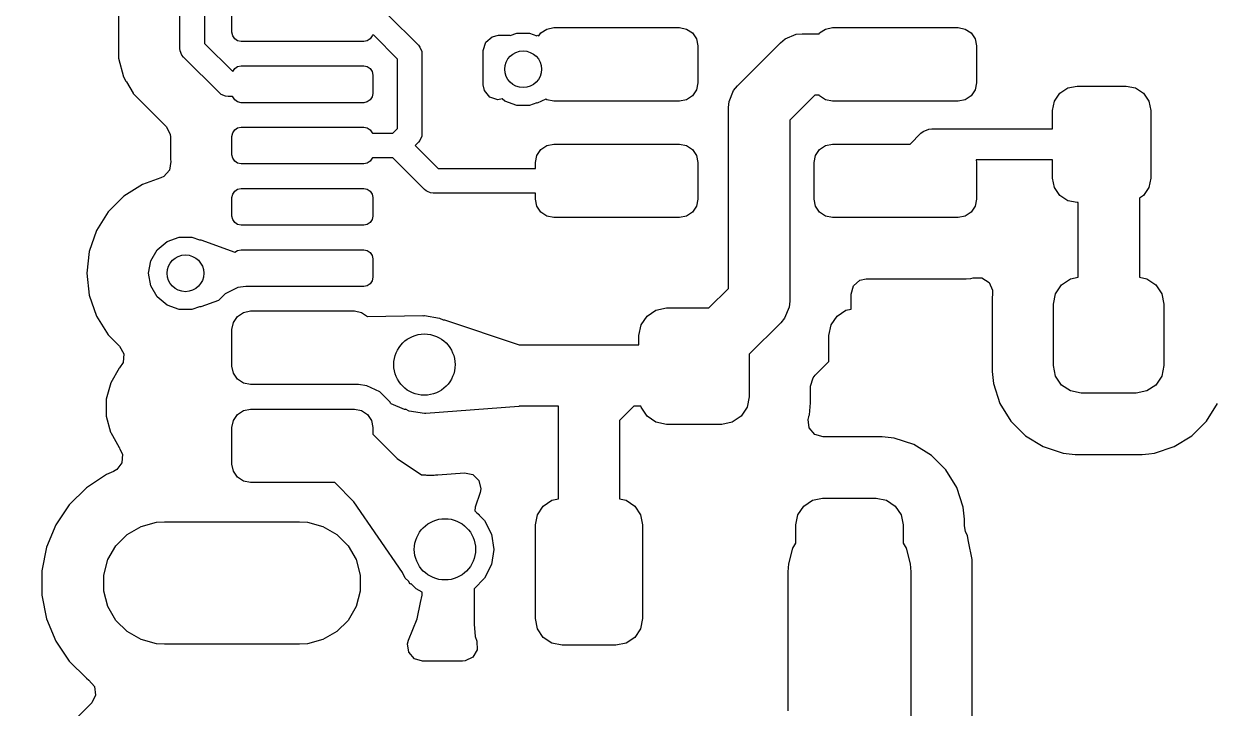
# Model space of a CAD drawing. Extents: x 70 to 224, y -154 to -54.
# Drawn here: x 109 to 118.7, y -111.79 to -106.2 of the extents above; entities that cross this region are included whole.
import ezdxf

# ---------------------------------------------------------------- set-up
doc = ezdxf.new("R2010")
doc.units = 0
doc.layers.add('BLACK', color=7, linetype='CONTINUOUS')

msp = doc.modelspace()

# ---------------------------------------------------------------- linework, layer by layer
at = {"layer": 'BLACK', "linetype": 'CONTINUOUS'}
for p, q in [((110.275, -106.40491), (110.275, -105.99009)), ((110.475, -106.031511), (110.475, -106.363488)), ((109.7745, -106.079149), (109.7745, -106.31824)), ((110.7, -106.2725), (110.7, -106.1225)), ((111.968211, -106.126789), (112.220711, -106.379289)), ((113.218934, -106.278934), (113.267597, -106.246418)), ((113.267597, -106.246418), (113.325, -106.235)), ((113.325, -106.235), (114.35, -106.235)), ((114.35, -106.235), (114.407403, -106.246418)), ((114.407403, -106.246418), (114.456066, -106.278934)), ((115.493934, -106.278934), (115.542597, -106.246418)), ((115.542597, -106.246418), (115.6, -106.235)), ((115.6, -106.235), (116.625, -106.235)), ((116.625, -106.235), (116.682403, -106.246418)), ((116.682403, -106.246418), (116.731066, -106.278934)), ((109.7745, -106.31824), (109.774499, -106.318258)), ((109.774499, -106.318258), (109.774499, -106.483964)), ((110.705709, -106.301201), (110.7, -106.2725)), ((110.721967, -106.325533), (110.705709, -106.301201)), ((110.746299, -106.341791), (110.721967, -106.325533)), ((110.775, -106.3475), (110.746299, -106.341791)), ((111.775, -106.3475), (110.775, -106.3475)), ((111.803701, -106.341791), (111.775, -106.3475)), ((111.828033, -106.325533), (111.803701, -106.341791)), ((111.844291, -106.301201), (111.828033, -106.325533)), ((111.845027, -106.2975), (111.844291, -106.301201)), ((111.856078, -106.2975), (111.845027, -106.2975)), ((112.05, -106.491422), (111.856078, -106.2975)), ((112.770186, -106.354961), (112.82299, -106.309206)), ((112.82299, -106.309206), (112.874501, -106.298)), ((112.874501, -106.298), (112.965167, -106.298)), ((112.965167, -106.298), (112.969202, -106.299103)), ((112.969202, -106.299103), (113.022906, -106.279558)), ((113.022906, -106.279558), (113.127094, -106.279558)), ((113.127094, -106.279558), (113.188156, -106.301782)), ((113.188156, -106.301782), (113.189805, -106.297836)), ((113.189805, -106.297836), (113.203645, -106.301814)), ((113.203645, -106.301814), (113.218934, -106.278934)), ((114.456066, -106.278934), (114.488582, -106.327597)), ((114.488582, -106.327597), (114.5, -106.385)), ((115.175907, -106.358224), (115.213786, -106.327137)), ((115.213786, -106.327137), (115.213791, -106.327133)), ((115.213791, -106.327133), (115.303911, -106.289804)), ((115.303911, -106.289804), (115.352684, -106.285)), ((115.352684, -106.285), (115.489881, -106.285)), ((115.489881, -106.285), (115.493934, -106.278934)), ((116.731066, -106.278934), (116.763582, -106.327597)), ((116.763582, -106.327597), (116.775, -106.385)), ((110.276921, -106.424419), (110.275, -106.40491)), ((110.291853, -106.460467), (110.276921, -106.424419)), ((110.475, -106.363488), (110.705642, -106.594131)), ((112.220711, -106.379289), (112.233147, -106.394443)), ((112.233147, -106.394443), (112.248079, -106.430491)), ((112.248079, -106.430491), (112.25, -106.45)), ((112.750501, -106.422), (112.770186, -106.354961)), ((112.750501, -106.539046), (112.750501, -106.422)), ((114.5, -106.385), (114.5, -106.685)), ((114.823223, -106.710907), (115.175907, -106.358224)), ((116.775, -106.385), (116.775, -106.685)), ((109.774499, -106.483964), (109.774498, -106.483964)), ((109.774498, -106.483964), (109.815423, -106.636695)), ((110.304289, -106.475621), (110.291853, -106.460467)), ((110.59688, -106.768211), (110.304289, -106.475621)), ((112.05, -107.058578), (112.05, -106.491422)), ((112.25, -106.45), (112.25, -107.1)), ((112.7505, -106.539059), (112.750501, -106.539046)), ((112.7505, -106.701619), (112.7505, -106.539059)), ((109.815423, -106.636695), (109.83513, -106.670829)), ((110.705642, -106.594131), (110.705709, -106.593799)), ((110.705709, -106.593799), (110.721967, -106.569467)), ((110.721967, -106.569467), (110.746299, -106.553209)), ((110.746299, -106.553209), (110.775, -106.5475)), ((110.775, -106.5475), (111.775, -106.5475)), ((111.775, -106.5475), (111.803701, -106.553209)), ((111.803701, -106.553209), (111.828033, -106.569467)), ((111.828033, -106.569467), (111.844291, -106.593799)), ((111.844291, -106.593799), (111.85, -106.6225)), ((111.85, -106.6225), (111.85, -106.7725)), ((109.83513, -106.670829), (109.83925, -106.677964)), ((109.83925, -106.677964), (109.892969, -106.771008)), ((112.759871, -106.748907), (112.7505, -106.701619)), ((114.5, -106.685), (114.488582, -106.742403)), ((114.792137, -106.748786), (114.823223, -106.710907)), ((116.775, -106.685), (116.763582, -106.742403)), ((117.453579, -106.771079), (117.518463, -106.727724)), ((117.518463, -106.727724), (117.595, -106.7125)), ((117.595, -106.7125), (117.995, -106.7125)), ((117.995, -106.7125), (118.071537, -106.727724)), ((118.071537, -106.727724), (118.136421, -106.771079)), ((109.892969, -106.771008), (109.894479, -106.773624)), ((109.894479, -106.773624), (109.894481, -106.773627)), ((109.894481, -106.773627), (110.02372, -106.902866)), ((110.612033, -106.780647), (110.59688, -106.768211)), ((110.648081, -106.795579), (110.612033, -106.780647)), ((110.66759, -106.7975), (110.648081, -106.795579)), ((110.704973, -106.7975), (110.66759, -106.7975)), ((110.705709, -106.801201), (110.704973, -106.7975)), ((110.721967, -106.825533), (110.705709, -106.801201)), ((110.746299, -106.841791), (110.721967, -106.825533)), ((111.828033, -106.825533), (111.803701, -106.841791)), ((111.844291, -106.801201), (111.828033, -106.825533)), ((111.85, -106.7725), (111.844291, -106.801201)), ((112.803634, -106.803373), (112.759871, -106.748907)), ((112.869896, -106.825534), (112.803634, -106.803373)), ((112.90372, -106.816952), (112.869896, -106.825534)), ((112.925, -106.834808), (112.90372, -106.816952)), ((113.022906, -106.870442), (112.925, -106.834808)), ((113.261528, -106.819526), (113.189805, -106.852164)), ((113.267597, -106.823582), (113.261528, -106.819526)), ((113.325, -106.835), (113.267597, -106.823582)), ((114.35, -106.835), (113.325, -106.835)), ((114.407403, -106.823582), (114.35, -106.835)), ((114.456066, -106.791066), (114.407403, -106.823582)), ((114.488582, -106.742403), (114.456066, -106.791066)), ((114.754804, -106.838911), (114.792133, -106.748791)), ((114.792133, -106.748791), (114.792137, -106.748786)), ((115.456237, -106.785), (115.25, -106.991237)), ((115.489881, -106.785), (115.456237, -106.785)), ((115.493934, -106.791066), (115.489881, -106.785)), ((115.542597, -106.823582), (115.493934, -106.791066)), ((115.6, -106.835), (115.542597, -106.823582)), ((116.625, -106.835), (115.6, -106.835)), ((116.682403, -106.823582), (116.625, -106.835)), ((116.731066, -106.791066), (116.682403, -106.823582)), ((116.763582, -106.742403), (116.731066, -106.791066)), ((117.395, -106.9125), (117.410224, -106.835963)), ((117.410224, -106.835963), (117.453579, -106.771079)), ((118.136421, -106.771079), (118.179776, -106.835963)), ((118.179776, -106.835963), (118.195, -106.9125)), ((110.02372, -106.902866), (110.023725, -106.90287)), ((110.023725, -106.90287), (110.163181, -107.042327)), ((110.775, -106.8475), (110.746299, -106.841791)), ((111.775, -106.8475), (110.775, -106.8475)), ((111.803701, -106.841791), (111.775, -106.8475)), ((113.127094, -106.870442), (113.022906, -106.870442)), ((113.188156, -106.848217), (113.127094, -106.870442)), ((113.189805, -106.852164), (113.188156, -106.848217)), ((114.75, -106.887684), (114.754804, -106.838911)), ((114.75, -108.363946), (114.75, -106.887684)), ((117.395, -107.0605), (117.395, -106.9125)), ((118.195, -106.9125), (118.195, -107.4625)), ((115.25, -106.991237), (115.25, -108.4675)), ((110.163181, -107.042327), (110.196666, -107.103649)), ((110.196666, -107.103649), (110.1995, -107.130007)), ((110.7, -107.1225), (110.705709, -107.093799)), ((110.7, -107.2725), (110.7, -107.1225)), ((110.705709, -107.093799), (110.721967, -107.069467)), ((110.721967, -107.069467), (110.746299, -107.053209)), ((110.746299, -107.053209), (110.775, -107.0475)), ((110.775, -107.0475), (111.775, -107.0475)), ((111.775, -107.0475), (111.803701, -107.053209)), ((111.803701, -107.053209), (111.828033, -107.069467)), ((111.828033, -107.069467), (111.844291, -107.093799)), ((111.844291, -107.093799), (111.845027, -107.0975)), ((111.845027, -107.0975), (112.011078, -107.0975)), ((112.011078, -107.0975), (112.05, -107.058578)), ((112.248079, -107.119509), (112.233147, -107.155557)), ((112.25, -107.1), (112.248079, -107.119509)), ((116.232895, -107.185), (116.320198, -107.097697)), ((116.320198, -107.097697), (116.339442, -107.081903)), ((116.339442, -107.081903), (116.385223, -107.06294)), ((116.385223, -107.06294), (116.385224, -107.06294)), ((116.385224, -107.06294), (116.41, -107.0605)), ((116.41, -107.0605), (117.395, -107.0605)), ((110.1995, -107.130007), (110.1995, -107.310213)), ((112.220711, -107.170711), (112.193921, -107.1975)), ((112.193921, -107.1975), (112.381421, -107.385)), ((112.233147, -107.155557), (112.220711, -107.170711)), ((113.218934, -107.228934), (113.267597, -107.196418)), ((113.267597, -107.196418), (113.325, -107.185)), ((113.325, -107.185), (114.35, -107.185)), ((114.35, -107.185), (114.407403, -107.196418)), ((114.407403, -107.196418), (114.456066, -107.228934)), ((115.493934, -107.228934), (115.542597, -107.196418)), ((115.542597, -107.196418), (115.6, -107.185)), ((115.6, -107.185), (116.232895, -107.185)), ((110.1995, -107.310213), (110.199501, -107.310235)), ((110.199501, -107.310235), (110.20193, -107.328685)), ((110.705709, -107.301201), (110.7, -107.2725)), ((110.721967, -107.325533), (110.705709, -107.301201)), ((111.844291, -107.301201), (111.828033, -107.325533)), ((111.845027, -107.2975), (111.844291, -107.301201)), ((112.011078, -107.2975), (111.845027, -107.2975)), ((112.269289, -107.55571), (112.011078, -107.2975)), ((113.175, -107.335), (113.186418, -107.277597)), ((113.186418, -107.277597), (113.218934, -107.228934)), ((114.456066, -107.228934), (114.488582, -107.277597)), ((114.488582, -107.277597), (114.5, -107.335)), ((115.45, -107.335), (115.461418, -107.277597)), ((115.461418, -107.277597), (115.493934, -107.228934)), ((117.395, -107.3145), (116.770922, -107.3145)), ((116.770922, -107.3145), (116.775, -107.335)), ((117.395, -107.4625), (117.395, -107.3145)), ((110.191163, -107.39772), (110.144782, -107.449975)), ((110.20193, -107.328685), (110.191163, -107.39772)), ((110.746299, -107.341791), (110.721967, -107.325533)), ((110.775, -107.3475), (110.746299, -107.341791)), ((111.775, -107.3475), (110.775, -107.3475)), ((111.803701, -107.341791), (111.775, -107.3475)), ((111.828033, -107.325533), (111.803701, -107.341791)), ((112.381421, -107.385), (113.175, -107.385)), ((113.175, -107.385), (113.175, -107.335)), ((114.5, -107.335), (114.5, -107.635)), ((115.45, -107.635), (115.45, -107.335)), ((116.775, -107.335), (116.775, -107.635)), ((109.970476, -107.514211), (109.817737, -107.610184)), ((110.119946, -107.46191), (109.970476, -107.514211)), ((110.144782, -107.449975), (110.119946, -107.46191)), ((117.410224, -107.539037), (117.395, -107.4625)), ((118.195, -107.4625), (118.179776, -107.539037)), ((109.817737, -107.610184), (109.690184, -107.737737)), ((110.7, -107.6225), (110.705709, -107.593799)), ((110.705709, -107.593799), (110.721967, -107.569467)), ((110.721967, -107.569467), (110.746299, -107.553209)), ((110.746299, -107.553209), (110.775, -107.5475)), ((110.775, -107.5475), (111.775, -107.5475)), ((111.775, -107.5475), (111.803701, -107.553209)), ((111.803701, -107.553209), (111.828033, -107.569467)), ((111.828033, -107.569467), (111.844291, -107.593799)), ((111.844291, -107.593799), (111.85, -107.6225)), ((112.284442, -107.568147), (112.269289, -107.55571)), ((112.295, -107.57252), (112.284442, -107.568147)), ((112.320491, -107.583079), (112.295, -107.57252)), ((112.34, -107.585), (112.320491, -107.583079)), ((113.175, -107.585), (112.34, -107.585)), ((113.175, -107.635), (113.175, -107.585)), ((117.453579, -107.603921), (117.410224, -107.539037)), ((117.518463, -107.647276), (117.453579, -107.603921)), ((118.136421, -107.603921), (118.1025, -107.626586)), ((118.179776, -107.539037), (118.136421, -107.603921)), ((110.7, -107.7725), (110.7, -107.6225)), ((111.85, -107.6225), (111.85, -107.7725)), ((113.186418, -107.692403), (113.175, -107.635)), ((113.218934, -107.741066), (113.186418, -107.692403)), ((114.488582, -107.692403), (114.456066, -107.741066)), ((114.5, -107.635), (114.488582, -107.692403)), ((115.461418, -107.692403), (115.45, -107.635)), ((115.493934, -107.741066), (115.461418, -107.692403)), ((116.763582, -107.692403), (116.731066, -107.741066)), ((116.775, -107.635), (116.763582, -107.692403)), ((117.595, -107.6625), (117.518463, -107.647276)), ((117.6025, -107.6625), (117.595, -107.6625)), ((117.6025, -108.272472), (117.6025, -107.6625)), ((118.1025, -107.626586), (118.1025, -108.272472)), ((109.690184, -107.737737), (109.594211, -107.890476)), ((110.705709, -107.801201), (110.7, -107.7725)), ((110.721967, -107.825533), (110.705709, -107.801201)), ((111.844291, -107.801201), (111.828033, -107.825533)), ((111.85, -107.7725), (111.844291, -107.801201)), ((113.267597, -107.773582), (113.218934, -107.741066)), ((113.325, -107.785), (113.267597, -107.773582)), ((114.35, -107.785), (113.325, -107.785)), ((114.407403, -107.773582), (114.35, -107.785)), ((114.456066, -107.741066), (114.407403, -107.773582)), ((115.542597, -107.773582), (115.493934, -107.741066)), ((115.6, -107.785), (115.542597, -107.773582)), ((116.625, -107.785), (115.6, -107.785)), ((116.682403, -107.773582), (116.625, -107.785)), ((116.731066, -107.741066), (116.682403, -107.773582)), ((109.594211, -107.890476), (109.534631, -108.060745)), ((110.746299, -107.841791), (110.721967, -107.825533)), ((110.775, -107.8475), (110.746299, -107.841791)), ((111.775, -107.8475), (110.775, -107.8475)), ((111.803701, -107.841791), (111.775, -107.8475)), ((111.828033, -107.825533), (111.803701, -107.841791)), ((110.090187, -108.047164), (110.17, -107.980192)), ((110.17, -107.980192), (110.267906, -107.944558)), ((110.267906, -107.944558), (110.372094, -107.944558)), ((110.372094, -107.944558), (110.435897, -107.96778)), ((110.435897, -107.96778), (110.436848, -107.966836)), ((110.436848, -107.966836), (110.445302, -107.966669)), ((110.445302, -107.966669), (110.723686, -108.068318)), ((109.53463, -108.06075), (109.514435, -108.239996)), ((109.534631, -108.060745), (109.53463, -108.06075)), ((110.038092, -108.137394), (110.090187, -108.047164)), ((110.723686, -108.068318), (110.746299, -108.053209)), ((110.746299, -108.053209), (110.775, -108.0475)), ((110.775, -108.0475), (111.775, -108.0475)), ((111.775, -108.0475), (111.803701, -108.053209)), ((111.803701, -108.053209), (111.828033, -108.069467)), ((111.828033, -108.069467), (111.844291, -108.093799)), ((111.844291, -108.093799), (111.85, -108.1225)), ((110.02, -108.24), (110.038092, -108.137394)), ((111.85, -108.1225), (111.85, -108.2725)), ((109.514435, -108.239996), (109.514435, -108.240003)), ((109.514435, -108.240003), (109.53463, -108.419249)), ((110.038092, -108.342606), (110.02, -108.24)), ((111.85, -108.2725), (111.844291, -108.301201)), ((115.822989, -108.296706), (115.8745, -108.2855)), ((115.8745, -108.2855), (116.690686, -108.2855)), ((116.690686, -108.2855), (116.690694, -108.2855)), ((116.690694, -108.2855), (116.727569, -108.282598)), ((116.727569, -108.282598), (116.747694, -108.276751)), ((116.747694, -108.276751), (116.817561, -108.276948)), ((116.817561, -108.276948), (116.876233, -108.314888)), ((117.468401, -108.333401), (117.541396, -108.284627)), ((117.541396, -108.284627), (117.6025, -108.272472)), ((118.1025, -108.272472), (118.163604, -108.284627)), ((118.163604, -108.284627), (118.236599, -108.333401)), ((110.090187, -108.432836), (110.038092, -108.342606)), ((110.748608, -108.356926), (110.643515, -108.408302)), ((110.813305, -108.3475), (110.748608, -108.356926)), ((111.775, -108.3475), (110.813305, -108.3475)), ((111.803701, -108.341791), (111.775, -108.3475)), ((111.828033, -108.325533), (111.803701, -108.341791)), ((111.844291, -108.301201), (111.828033, -108.325533)), ((114.591446, -108.5225), (114.75, -108.363946)), ((115.7505, -108.4095), (115.770185, -108.342461)), ((115.770185, -108.342461), (115.822989, -108.296706)), ((116.876233, -108.314888), (116.905078, -108.378525)), ((116.905078, -108.378525), (116.905649, -108.408426)), ((117.419627, -108.406396), (117.468401, -108.333401)), ((118.236599, -108.333401), (118.285373, -108.406396)), ((109.53463, -108.419249), (109.534631, -108.419254)), ((109.534631, -108.419254), (109.594211, -108.589523)), ((110.17, -108.499808), (110.090187, -108.432836)), ((110.589652, -108.460622), (110.445305, -108.513329)), ((110.593912, -108.457905), (110.589652, -108.460622)), ((110.643515, -108.408302), (110.593912, -108.457905)), ((115.25, -108.4675), (115.245196, -108.516273)), ((115.7505, -108.531351), (115.7505, -108.4095)), ((116.902001, -108.44414), (116.902, -108.44416)), ((116.902, -108.44416), (116.902, -109.040837)), ((116.905649, -108.408426), (116.902001, -108.44414)), ((117.4025, -108.4925), (117.419627, -108.406396)), ((118.285373, -108.406396), (118.3025, -108.4925)), ((110.267906, -108.535442), (110.17, -108.499808)), ((110.372094, -108.535442), (110.267906, -108.535442)), ((110.43572, -108.512284), (110.372094, -108.535442)), ((110.436358, -108.512948), (110.43572, -108.512284)), ((110.445305, -108.513329), (110.436358, -108.512948)), ((110.743934, -108.591434), (110.792597, -108.558918)), ((110.792597, -108.558918), (110.85, -108.5475)), ((110.85, -108.5475), (111.7, -108.5475)), ((111.7, -108.5475), (111.757403, -108.558918)), ((111.757403, -108.558918), (111.806066, -108.591434)), ((114.085901, -108.588401), (114.158896, -108.539627)), ((114.158896, -108.539627), (114.245, -108.5225)), ((114.245, -108.5225), (114.591446, -108.5225)), ((115.245196, -108.516273), (115.207867, -108.606393)), ((115.635901, -108.588401), (115.708896, -108.539627)), ((115.708896, -108.539627), (115.7505, -108.531351)), ((117.4025, -108.9925), (117.4025, -108.4925)), ((118.3025, -108.4925), (118.3025, -108.9925)), ((109.594211, -108.589523), (109.690184, -108.742262)), ((110.7, -108.6975), (110.711418, -108.640097)), ((110.711418, -108.640097), (110.743934, -108.591434)), ((111.806066, -108.591434), (111.806814, -108.592554)), ((111.806814, -108.592554), (112.258023, -108.585346)), ((112.258023, -108.585346), (112.26107, -108.586552)), ((112.26107, -108.586552), (112.26988, -108.585157)), ((112.26988, -108.585157), (112.393487, -108.604734)), ((112.393487, -108.604734), (112.424098, -108.620331)), ((112.424098, -108.620331), (112.425117, -108.619318)), ((112.425117, -108.619318), (112.433263, -108.619037)), ((112.433263, -108.619037), (113.044004, -108.822335)), ((114.02, -108.7475), (114.037127, -108.661396)), ((114.037127, -108.661396), (114.085901, -108.588401)), ((115.176777, -108.644277), (114.92, -108.901054)), ((115.207862, -108.606397), (115.176777, -108.644277)), ((115.207867, -108.606393), (115.207862, -108.606397)), ((115.57, -108.7475), (115.587127, -108.661396)), ((115.587127, -108.661396), (115.635901, -108.588401)), ((109.690184, -108.742262), (109.783444, -108.835522)), ((110.7, -108.9975), (110.7, -108.6975)), ((114.02, -108.825), (114.02, -108.7475)), ((115.57, -108.958866), (115.57, -108.7475)), ((109.783444, -108.835522), (109.816929, -108.896845)), ((113.044004, -108.822335), (113.04708, -108.825)), ((113.04708, -108.825), (113.875, -108.825)), ((113.875, -108.825), (114.02, -108.825)), ((109.811945, -108.966537), (109.783453, -109.010875)), ((109.816929, -108.896845), (109.811945, -108.966537)), ((114.92, -108.901054), (114.92, -109.2475)), ((115.456812, -109.072053), (115.57, -108.958866)), ((109.779492, -109.014838), (109.710313, -109.134661)), ((109.7795, -109.014828), (109.779492, -109.014838)), ((109.783453, -109.010875), (109.7795, -109.014828)), ((110.711418, -109.054903), (110.7, -108.9975)), ((110.743934, -109.103566), (110.711418, -109.054903)), ((116.902, -109.040837), (116.902001, -109.040855)), ((116.902001, -109.040855), (116.91215, -109.140207)), ((117.419627, -109.078604), (117.4025, -108.9925)), ((118.3025, -108.9925), (118.285373, -109.078604)), ((109.710312, -109.134664), (109.6745, -109.268317)), ((109.710313, -109.134661), (109.710312, -109.134664)), ((110.792597, -109.136082), (110.743934, -109.103566)), ((110.85, -109.1475), (110.792597, -109.136082)), ((111.7, -109.1475), (110.85, -109.1475)), ((111.702514, -109.147), (111.7, -109.1475)), ((111.73326, -109.147), (111.702514, -109.147)), ((111.733262, -109.147), (111.73326, -109.147)), ((111.801391, -109.156926), (111.733262, -109.147)), ((111.906484, -109.208302), (111.801391, -109.156926)), ((115.420499, -109.159729), (115.440183, -109.09269)), ((115.4205, -109.295845), (115.420499, -109.159729)), ((115.440183, -109.09269), (115.456812, -109.072053)), ((116.91215, -109.140207), (116.912151, -109.14021)), ((116.912151, -109.14021), (116.965496, -109.301194)), ((117.468401, -109.151599), (117.419627, -109.078604)), ((117.541396, -109.200373), (117.468401, -109.151599)), ((118.236599, -109.151599), (118.163604, -109.200373)), ((118.285373, -109.078604), (118.236599, -109.151599)), ((111.989195, -109.291013), (111.906484, -109.208302)), ((114.92, -109.2475), (114.902873, -109.333604)), ((117.6275, -109.2175), (117.541396, -109.200373)), ((118.0775, -109.2175), (117.6275, -109.2175)), ((118.163604, -109.200373), (118.0775, -109.2175)), ((109.6745, -109.268317), (109.6745, -109.406683)), ((110.743934, -109.391434), (110.792597, -109.358918)), ((110.792597, -109.358918), (110.85, -109.3475)), ((110.85, -109.3475), (111.7, -109.3475)), ((111.7, -109.3475), (111.757403, -109.358918)), ((111.757403, -109.358918), (111.806066, -109.391434)), ((111.989197, -109.291016), (111.989195, -109.291013)), ((111.989198, -109.291017), (111.989197, -109.291016)), ((111.993827, -109.300486), (111.989198, -109.291017)), ((111.999851, -109.306153), (111.993827, -109.300486)), ((112.106017, -109.350229), (111.999851, -109.306153)), ((112.114955, -109.350243), (112.106017, -109.350229)), ((112.115367, -109.349832), (112.114955, -109.350243)), ((112.146273, -109.36558), (112.115367, -109.349832)), ((113.041206, -109.32583), (112.282445, -109.38419)), ((113.04301, -109.325), (113.041206, -109.32583)), ((113.363731, -109.325), (113.04301, -109.325)), ((113.3625, -109.3375), (113.363731, -109.325)), ((113.3625, -110.081215), (113.3625, -109.3375)), ((113.978554, -109.325), (113.8625, -109.441054)), ((114.035416, -109.325), (113.978554, -109.325)), ((114.037127, -109.333604), (114.035416, -109.325)), ((114.085901, -109.406599), (114.037127, -109.333604)), ((114.902873, -109.333604), (114.854099, -109.406599)), ((115.410349, -109.395208), (115.4205, -109.295845)), ((116.965496, -109.301194), (116.965501, -109.301205)), ((116.965501, -109.301205), (117.054529, -109.44554)), ((118.650468, -109.445544), (118.739503, -109.301197)), ((109.6745, -109.406683), (109.70927, -109.536445)), ((110.7, -109.4975), (110.711418, -109.440097)), ((110.711418, -109.440097), (110.743934, -109.391434)), ((111.806066, -109.391434), (111.838582, -109.440097)), ((111.838582, -109.440097), (111.85, -109.4975)), ((112.26988, -109.385157), (112.146273, -109.36558)), ((112.280337, -109.3835), (112.26988, -109.385157)), ((112.282445, -109.38419), (112.280337, -109.3835)), ((113.8625, -109.441054), (113.8625, -110.081215)), ((114.158896, -109.455373), (114.085901, -109.406599)), ((114.245, -109.4725), (114.158896, -109.455373)), ((114.781104, -109.455373), (114.695, -109.4725)), ((114.854099, -109.406599), (114.781104, -109.455373)), ((115.39992, -109.432853), (115.404952, -109.411496)), ((115.409864, -109.502011), (115.39992, -109.432853)), ((115.404952, -109.411496), (115.406712, -109.406185)), ((115.406712, -109.406185), (115.410349, -109.395208)), ((117.054529, -109.44554), (117.054532, -109.445544)), ((117.054532, -109.445544), (117.174455, -109.565467)), ((118.530544, -109.565468), (118.650468, -109.445544)), ((109.70927, -109.536445), (109.710312, -109.540335)), ((109.710312, -109.540335), (109.710313, -109.540338)), ((109.710313, -109.540338), (109.779492, -109.660161)), ((110.7, -109.7975), (110.7, -109.4975)), ((111.85, -109.4975), (111.85, -109.551446)), ((111.85, -109.551446), (112.048593, -109.750039)), ((114.695, -109.4725), (114.245, -109.4725)), ((115.455619, -109.554815), (115.409864, -109.502011)), ((115.522658, -109.5745), (115.455619, -109.554815)), ((116.004174, -109.5745), (115.522658, -109.5745)), ((116.004181, -109.5745), (116.004174, -109.5745)), ((116.102683, -109.584563), (116.004181, -109.5745)), ((116.102685, -109.584564), (116.102683, -109.584563)), ((116.262287, -109.637451), (116.102685, -109.584564)), ((116.262289, -109.637452), (116.262287, -109.637451)), ((116.262295, -109.637455), (116.262289, -109.637452)), ((116.405387, -109.725716), (116.262295, -109.637455)), ((117.174455, -109.565467), (117.174459, -109.56547)), ((117.174459, -109.56547), (117.318794, -109.654498)), ((118.386197, -109.654503), (118.530544, -109.565468)), ((109.779492, -109.660161), (109.784441, -109.66661)), ((109.784441, -109.66661), (109.781691, -109.668719)), ((109.781691, -109.668719), (109.807528, -109.716036)), ((109.807528, -109.716036), (109.802544, -109.785728)), ((116.405391, -109.725719), (116.405387, -109.725716)), ((116.52428, -109.844608), (116.405391, -109.725719)), ((117.318794, -109.654498), (117.318797, -109.654499)), ((117.318797, -109.654499), (117.318803, -109.654503)), ((117.318803, -109.654503), (117.479792, -109.707849)), ((117.479792, -109.707849), (117.579155, -109.718)), ((117.579155, -109.718), (118.125844, -109.717999)), ((118.125844, -109.717999), (118.125852, -109.717998)), ((118.125852, -109.717998), (118.125855, -109.717998)), ((118.125855, -109.717998), (118.18026, -109.71244)), ((118.18026, -109.71244), (118.225208, -109.707849)), ((118.225208, -109.707849), (118.386197, -109.654503)), ((109.760672, -109.841661), (109.733816, -109.856955)), ((109.802544, -109.785728), (109.760672, -109.841661)), ((110.711418, -109.854903), (110.7, -109.7975)), ((112.048593, -109.750039), (112.246804, -109.885657)), ((109.676079, -109.880871), (109.512218, -109.99036)), ((109.676086, -109.880868), (109.676079, -109.880871)), ((109.733816, -109.856955), (109.676086, -109.880868)), ((110.743934, -109.903566), (110.711418, -109.854903)), ((110.792597, -109.936082), (110.743934, -109.903566)), ((110.85, -109.9475), (110.792597, -109.936082)), ((112.246804, -109.885657), (112.278642, -109.885657)), ((112.278642, -109.885657), (112.286823, -109.885927)), ((112.286823, -109.885927), (112.28826, -109.886022)), ((112.28826, -109.886022), (112.321211, -109.888201)), ((112.321211, -109.888201), (112.348498, -109.886102)), ((112.348498, -109.886102), (112.349542, -109.886022)), ((112.349542, -109.886022), (112.359049, -109.885657)), ((112.359049, -109.885657), (112.364531, -109.885657)), ((112.364531, -109.885657), (112.368503, -109.885239)), ((112.368503, -109.885239), (112.378547, -109.88379)), ((112.378547, -109.88379), (112.596332, -109.867039)), ((112.596332, -109.867039), (112.664681, -109.881525)), ((112.664681, -109.881525), (112.714351, -109.930664)), ((112.714351, -109.930664), (112.729569, -109.998857)), ((116.524283, -109.844612), (116.52428, -109.844608)), ((116.612544, -109.987704), (116.524283, -109.844612)), ((109.512214, -109.990363), (109.372863, -110.129714)), ((109.512218, -109.99036), (109.512214, -109.990363)), ((111.538946, -109.9475), (110.85, -109.9475)), ((111.695039, -110.103593), (111.538946, -109.9475)), ((112.723545, -110.029678), (112.684564, -110.147315)), ((112.729569, -109.998857), (112.723545, -110.029678)), ((116.612545, -109.987707), (116.612544, -109.987704)), ((116.612549, -109.987713), (116.612545, -109.987707)), ((116.665436, -110.147315), (116.612549, -109.987713)), ((109.37286, -110.129718), (109.263371, -110.293579)), ((109.372863, -110.129714), (109.37286, -110.129718)), ((112.090244, -110.681201), (111.695039, -110.103593)), ((113.23907, -110.13907), (113.310038, -110.091651)), ((113.310038, -110.091651), (113.3625, -110.081215)), ((113.8625, -110.081215), (113.914962, -110.091651)), ((113.914962, -110.091651), (113.98593, -110.13907)), ((115.36407, -110.13907), (115.435038, -110.091651)), ((115.435038, -110.091651), (115.51875, -110.075)), ((115.51875, -110.075), (115.95625, -110.075)), ((115.95625, -110.075), (116.039962, -110.091651)), ((116.039962, -110.091651), (116.11093, -110.13907)), ((112.684563, -110.147316), (112.681455, -110.177734)), ((112.681455, -110.177734), (112.698287, -110.194566)), ((112.684564, -110.147315), (112.684563, -110.147316)), ((112.698287, -110.194566), (112.720343, -110.209657)), ((112.720343, -110.209657), (112.716869, -110.213148)), ((112.716869, -110.213148), (112.761107, -110.257386)), ((113.175, -110.29375), (113.191651, -110.210038)), ((113.191651, -110.210038), (113.23907, -110.13907)), ((113.98593, -110.13907), (114.033349, -110.210038)), ((114.033349, -110.210038), (114.05, -110.29375)), ((115.3, -110.29375), (115.316651, -110.210038)), ((115.316651, -110.210038), (115.36407, -110.13907)), ((116.11093, -110.13907), (116.158349, -110.210038)), ((116.158349, -110.210038), (116.175, -110.29375)), ((116.673023, -110.221585), (116.665436, -110.147315)), ((116.675499, -110.245818), (116.673023, -110.221585)), ((109.263364, -110.293592), (109.18795, -110.47566)), ((109.263371, -110.293579), (109.263364, -110.293592)), ((109.845619, -110.370823), (109.958658, -110.30556)), ((109.958658, -110.30556), (110.084737, -110.271778)), ((110.084737, -110.271778), (110.15, -110.2675)), ((110.15, -110.2675), (111.25, -110.2675)), ((111.25, -110.2675), (111.315263, -110.271778)), ((111.315263, -110.271778), (111.441342, -110.30556)), ((111.441342, -110.30556), (111.554381, -110.370823)), ((112.761107, -110.257386), (112.817923, -110.368893)), ((113.175, -111.05625), (113.175, -110.29375)), ((114.05, -110.29375), (114.05, -111.05625)), ((115.3, -110.441326), (115.3, -110.29375)), ((116.175, -110.29375), (116.175, -110.441326)), ((116.6755, -110.245831), (116.675499, -110.245818)), ((116.6755, -110.300436), (116.6755, -110.245831)), ((116.684939, -110.347888), (116.6755, -110.300436)), ((109.753323, -110.463119), (109.845619, -110.370823)), ((111.554381, -110.370823), (111.646677, -110.463119)), ((112.817923, -110.368893), (112.8375, -110.4925)), ((116.699551, -110.383165), (116.684939, -110.347888)), ((116.708806, -110.429692), (116.699551, -110.383165)), ((109.187947, -110.47567), (109.1495, -110.668956)), ((109.18795, -110.47566), (109.187947, -110.47567)), ((109.68806, -110.576158), (109.753323, -110.463119)), ((111.646677, -110.463119), (111.71194, -110.576158)), ((112.8375, -110.4925), (112.817923, -110.616107)), ((115.241778, -110.609737), (115.27556, -110.483658)), ((115.27556, -110.483658), (115.3, -110.441326)), ((116.175, -110.441326), (116.19944, -110.483658)), ((116.19944, -110.483658), (116.233222, -110.609737)), ((116.738, -110.576456), (116.708806, -110.429692)), ((109.654278, -110.702237), (109.68806, -110.576158)), ((111.71194, -110.576158), (111.745722, -110.702237)), ((112.817923, -110.616107), (112.761107, -110.727614)), ((115.2375, -110.675), (115.241778, -110.609737)), ((116.233222, -110.609737), (116.2375, -110.675)), ((116.738, -112.141043), (116.738, -110.576456)), ((109.1495, -110.668956), (109.1495, -110.668959)), ((109.1495, -110.668959), (109.1495, -110.866041)), ((109.654278, -110.832763), (109.654278, -110.702237)), ((111.745722, -110.702237), (111.745722, -110.832763)), ((112.113893, -110.727614), (112.090244, -110.681201)), ((115.2375, -111.81), (115.2375, -110.675)), ((116.2375, -110.675), (116.2375, -112.0425)), ((112.139566, -110.753287), (112.113893, -110.727614)), ((112.154657, -110.775343), (112.139566, -110.753287)), ((112.158148, -110.771869), (112.154657, -110.775343)), ((112.202386, -110.816107), (112.158148, -110.771869)), ((112.761107, -110.727614), (112.6745, -110.814221)), ((112.6745, -110.814221), (112.6745, -111.104181)), ((109.1495, -110.866043), (109.149499, -110.866043)), ((109.149499, -110.866043), (109.187947, -111.059329)), ((109.1495, -110.866041), (109.1495, -110.866043)), ((109.68806, -110.958842), (109.654278, -110.832763)), ((111.745722, -110.832763), (111.71194, -110.958842)), ((112.2505, -110.840622), (112.202386, -110.816107)), ((112.238618, -110.925776), (112.2505, -110.866043)), ((112.2505, -110.866043), (112.2505, -110.840622)), ((109.753323, -111.071881), (109.68806, -110.958842)), ((111.71194, -110.958842), (111.646677, -111.071881)), ((112.212051, -111.059335), (112.238618, -110.925776)), ((109.187947, -111.059329), (109.18795, -111.059339)), ((109.18795, -111.059339), (109.263364, -111.241407)), ((109.845619, -111.164177), (109.753323, -111.071881)), ((111.646677, -111.071881), (111.554381, -111.164177)), ((112.140095, -111.233051), (112.212051, -111.059335)), ((112.6745, -111.104181), (112.684563, -111.202683)), ((113.191651, -111.139962), (113.175, -111.05625)), ((114.05, -111.05625), (114.033349, -111.139962)), ((109.958658, -111.22944), (109.845619, -111.164177)), ((111.554381, -111.164177), (111.441342, -111.22944)), ((112.684563, -111.202683), (112.684564, -111.202685)), ((112.684564, -111.202685), (112.697398, -111.241414)), ((113.23907, -111.21093), (113.191651, -111.139962)), ((114.033349, -111.139962), (113.98593, -111.21093)), ((109.263364, -111.241407), (109.263371, -111.24142)), ((109.263371, -111.24142), (109.37286, -111.405281)), ((110.084737, -111.263222), (109.958658, -111.22944)), ((110.15, -111.2675), (110.084737, -111.263222)), ((111.25, -111.2675), (110.15, -111.2675)), ((111.315263, -111.263222), (111.25, -111.2675)), ((111.441342, -111.22944), (111.315263, -111.263222)), ((112.13192, -111.262853), (112.140095, -111.233051)), ((112.141864, -111.332011), (112.13192, -111.262853)), ((112.697398, -111.241414), (112.697425, -111.241496)), ((112.697425, -111.241496), (112.699827, -111.311325)), ((113.310038, -111.258349), (113.23907, -111.21093)), ((113.39375, -111.275), (113.310038, -111.258349)), ((113.83125, -111.275), (113.39375, -111.275)), ((113.914962, -111.258349), (113.83125, -111.275)), ((113.98593, -111.21093), (113.914962, -111.258349)), ((112.187619, -111.384815), (112.141864, -111.332011)), ((112.254658, -111.4045), (112.187619, -111.384815)), ((112.664095, -111.371366), (112.601574, -111.402559)), ((112.699827, -111.311325), (112.664095, -111.371366)), ((109.37286, -111.405281), (109.372863, -111.405285)), ((109.372863, -111.405285), (109.512214, -111.544636)), ((112.579719, -111.4045), (112.254658, -111.4045)), ((112.601574, -111.402559), (112.579719, -111.4045)), ((109.512214, -111.544636), (109.512222, -111.544642)), ((109.512222, -111.544642), (109.533452, -111.558828)), ((109.533452, -111.558828), (109.578258, -111.61244)), ((109.586965, -111.681765), (109.556811, -111.744792)), ((109.578258, -111.61244), (109.586965, -111.681765)), ((109.552243, -111.749611), (108.738946, -112.562908)), ((109.556811, -111.744792), (109.552243, -111.749611))]:
    msp.add_line(p, q, dxfattribs=at)
at = {"layer": 'BLACK'}
for centre, radius in [((113.075, -106.575), 0.15), ((110.32, -108.24), 0.15), ((112.26988, -108.985157), 0.25), ((112.4375, -110.4925), 0.25)]:
    msp.add_circle(centre, radius, dxfattribs=at)

doc.saveas('drawing.dxf')
